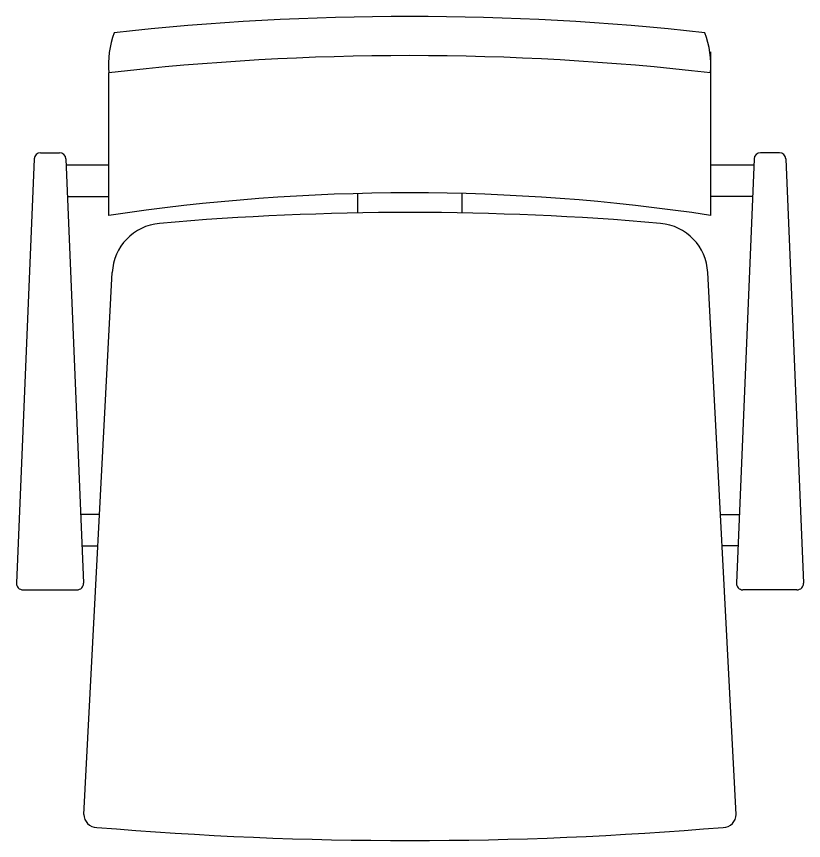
# Model space of a CAD drawing. Header units: millimetres. Extents: x 421 to 3085, y -1408 to 277.
# Drawn here: x 1072.2 to 1132.5, y -1115.8 to -1052.6 of the extents above; entities that cross this region are included whole.
import ezdxf

# ---------------------------------------------------------------- set-up
doc = ezdxf.new("R2010")
doc.units = ezdxf.units.MM

msp = doc.modelspace()

# ---------------------------------------------------------------- linework, layer by layer
at = {"color": 18, "true_color": 0x000000}
for p, q in [((1125.37, -1055.353), (1125.37, -1067.885)), ((1079.26, -1067.895), (1079.26, -1056.959)), ((1074.036, -1063.079), (1075.476, -1063.079)), ((1130.66, -1063.079), (1129.219, -1063.079)), ((1073.536, -1063.559), (1072.186, -1096.057)), ((1075.976, -1063.559), (1077.326, -1096.057)), ((1128.719, -1063.559), (1127.369, -1096.057)), ((1131.159, -1063.559), (1132.509, -1096.057)), ((1079.26, -1064.041), (1075.996, -1064.041)), ((1128.699, -1064.041), (1125.37, -1064.041)), ((1076.096, -1066.441), (1079.26, -1066.441)), ((1098.348, -1067.698), (1098.348, -1066.21)), ((1106.348, -1067.698), (1106.348, -1066.21)), ((1128.6, -1066.441), (1125.348, -1066.441)), ((1077.348, -1113.78), (1079.523, -1072.267)), ((1127.348, -1113.78), (1125.172, -1072.267)), ((1078.552, -1090.798), (1077.108, -1090.798)), ((1126.143, -1090.798), (1127.588, -1090.798)), ((1077.207, -1093.198), (1078.426, -1093.198)), ((1127.488, -1093.198), (1126.269, -1093.198)), ((1072.686, -1096.578), (1076.826, -1096.578)), ((1132.009, -1096.578), (1127.869, -1096.578))]:
    msp.add_line(p, q, dxfattribs=at)
for centre, radius, start, end in [((1102.315, -1258.069), 205.427, 83.67321, 96.32679), ((1086.29, -1056.355), 7.056, 159.58379, 184.91553), ((1118.34, -1056.355), 7.056, 355.08447, 20.41621), ((1102.315, -1258.069), 202.427, 83.46019, 96.53981), ((1074.036, -1063.579), 0.5, 90, 177.62135), ((1075.476, -1063.579), 0.5, 2.37865, 90), ((1129.219, -1063.579), 0.5, 90, 177.62135), ((1130.66, -1063.579), 0.5, 2.37865, 90), ((1102.348, -1220.485), 154.327, 81.42071, 98.60403), ((1102.348, -1289.685), 222.023, 85.03834, 94.96166), ((1083.518, -1072.476), 4, 95.34672, 177), ((1121.178, -1072.476), 4, 3, 84.65328), ((1072.686, -1096.078), 0.5, 177.62135, 270), ((1076.826, -1096.078), 0.5, 270, 2.37865), ((1127.869, -1096.078), 0.5, 177.62135, 270), ((1132.009, -1096.078), 0.5, 270, 2.37865), ((1078.348, -1113.78), 1, 180, 270), ((1126.348, -1113.78), 1, 270, 0), ((1102.348, -829.247), 286.54, 265.19539, 274.80461)]:
    msp.add_arc(centre, radius, start, end, dxfattribs=at)

doc.saveas('drawing.dxf')
